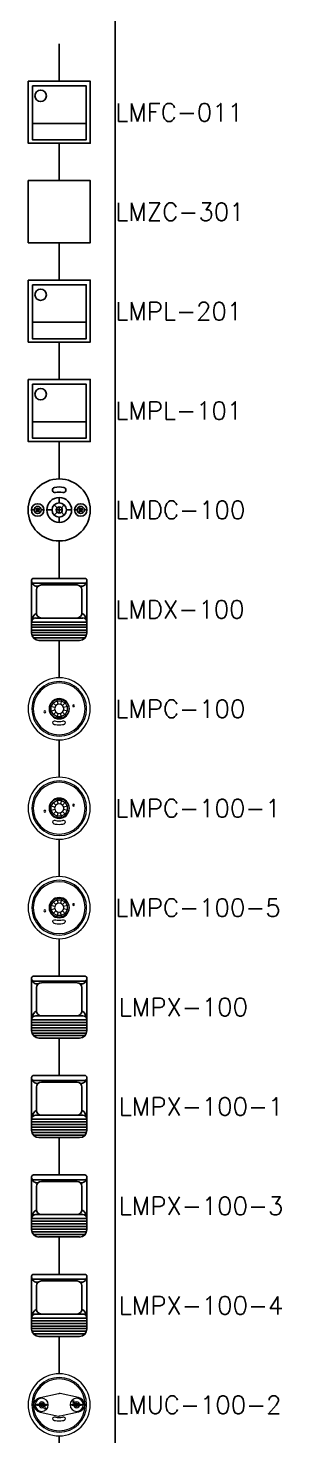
# Model space of a CAD drawing. Header units: inches. Extents: x -233 to 23, y -182 to 484.
# Drawn here: x -121.29 to -117.9, y -95.01 to -76.18 of the extents above; entities that cross this region are included whole.
import ezdxf

# ---------------------------------------------------------------- set-up
doc = ezdxf.new("R2010")
doc.units = ezdxf.units.IN
doc.header["$MEASUREMENT"] = 0
doc.styles.add('ROMANS', font='ROMANS.shx')

# ---------------------------------------------------------------- blocks, each defined once
blk = doc.blocks.new('LMFC-011')
for p, q in [((0, 0.415), (0, 0.915)), ((0.362, -0.15), (-0.359, -0.15))]:
    blk.add_line(p, q)
for points in [[(-0.415, 0.415), (0.415, 0.415), (0.415, -0.415), (-0.415, -0.415)], [(-0.359, 0.352), (0.362, 0.352), (0.362, -0.369), (-0.359, -0.369)]]:
    blk.add_lwpolyline(points, close=True)
blk.add_circle((-0.248, 0.219), 0.0765)
at = {"insert": (0.75, -0.002), "char_height": 0.24, "width": 5.724, "attachment_point": 4, "style": 'ROMANS'}
blk.add_mtext('LMFC-011', dxfattribs=at)
blk = doc.blocks.new('LMPL-201')
for p, q in [((0, 0.415), (0, 0.915)), ((0.362, -0.15), (-0.359, -0.15))]:
    blk.add_line(p, q)
for points in [[(-0.415, 0.415), (0.415, 0.415), (0.415, -0.415), (-0.415, -0.415)], [(-0.359, 0.352), (0.362, 0.352), (0.362, -0.369), (-0.359, -0.369)]]:
    blk.add_lwpolyline(points, close=True)
blk.add_circle((-0.248, 0.219), 0.0765)
at = {"insert": (0.75, -0.002), "char_height": 0.24, "width": 5.724, "attachment_point": 4, "style": 'ROMANS'}
blk.add_mtext('LMPL-201', dxfattribs=at)
blk = doc.blocks.new('LMPL-101')
for p, q in [((0, 0.415), (0, 0.915)), ((0.362, -0.15), (-0.359, -0.15))]:
    blk.add_line(p, q)
for points in [[(-0.415, 0.415), (0.415, 0.415), (0.415, -0.415), (-0.415, -0.415)], [(-0.359, 0.352), (0.362, 0.352), (0.362, -0.369), (-0.359, -0.369)]]:
    blk.add_lwpolyline(points, close=True)
blk.add_circle((-0.248, 0.219), 0.0765)
at = {"insert": (0.75, -0.002), "char_height": 0.24, "width": 5.724, "attachment_point": 4, "style": 'ROMANS'}
blk.add_mtext('LMPL-101', dxfattribs=at)
blk = doc.blocks.new('LMZC-301')
blk.add_line((0, 0.415), (0, 0.915))
blk.add_lwpolyline([(-0.415, 0.415), (0.415, 0.415), (0.415, -0.415), (-0.415, -0.415)], close=True)
at = {"insert": (0.75, -0.002), "char_height": 0.24, "width": 5.724, "attachment_point": 4, "style": 'ROMANS'}
blk.add_mtext('LMZC-301', dxfattribs=at)
blk = doc.blocks.new('LMDC-100')
for p, q in [((0, 0.415), (0, 0.915)), ((-0.372, 0), (-0.336, 0)), ((-0.303, 0.015), (-0.322, 0.034)), ((-0.309, 0), (-0.268, 0)), ((-0.274, 0.015), (-0.255, 0.034)), ((-0.241, 0), (-0.205, 0)), ((-0.166, 0), (-0.096, 0)), ((-0.029, 0.029), (-0.068, 0.068)), ((-0.041, 0), (0.041, 0)), ((0, 0.166), (0, 0.096)), ((0, 0.041), (0, -0.041)), ((0.029, 0.029), (0.068, 0.068)), ((0.096, 0), (0.166, 0)), ((0.241, 0), (0.205, 0)), ((0.274, 0.015), (0.255, 0.034)), ((0.309, 0), (0.268, 0)), ((0.303, 0.015), (0.322, 0.034)), ((0.372, 0), (0.336, 0)), ((-0.322, -0.034), (-0.303, -0.015)), ((-0.255, -0.034), (-0.274, -0.015)), ((-0.068, -0.068), (-0.029, -0.029)), ((0, -0.096), (0, -0.166)), ((0.068, -0.068), (0.029, -0.029)), ((0.255, -0.034), (0.274, -0.015)), ((0.322, -0.034), (0.303, -0.015))]:
    blk.add_line(p, q)
for centre, radius in [((0, 0), 0.415), ((-0.288, 0), 0.0831), ((-0.288, 0), 0.0479), ((-0.288, 0), 0.0206), ((0, 0), 0.166), ((0, 0), 0.0957), ((0, 0), 0.0411), ((0.288, 0), 0.0831), ((0.288, 0), 0.0479), ((0.288, 0), 0.0206)]:
    blk.add_circle(centre, radius)
for centre, radius, start, end in [((-0.057, 0.268), 0.034, 102.0348, 282.0348), ((0, 0), 0.308, 78.4169, 102.0348), ((0, 0), 0.24, 78.4169, 102.0348), ((0.055, 0.268), 0.034, 258.4169, 78.4169)]:
    blk.add_arc(centre, radius, start, end)
at = {"insert": (0.75, 0), "char_height": 0.24, "width": 5.724, "attachment_point": 4, "style": 'ROMANS'}
blk.add_mtext('LMDC-100', dxfattribs=at)
blk = doc.blocks.new('LMDX-100')
for p, q in [((0, 0.415), (0, 0.915)), ((-0.37, 0.388), (-0.37, 0.376)), ((-0.343, 0.415), (0.343, 0.415)), ((0.37, 0.388), (0.37, 0.376)), ((-0.369, 0.373), (-0.369, -0.317)), ((0.343, 0.349), (-0.343, 0.349)), ((-0.303, 0.261), (-0.303, -0.05)), ((0.238, 0.327), (-0.238, 0.327)), ((0.303, 0.261), (0.303, -0.05)), ((0.369, 0.373), (0.369, -0.317)), ((0.369, -0.169), (-0.369, -0.169)), ((0.315, -0.116), (-0.315, -0.116)), ((0.369, -0.205), (-0.369, -0.205)), ((0.369, -0.24), (-0.369, -0.24)), ((0.369, -0.276), (-0.369, -0.276)), ((0.369, -0.311), (-0.369, -0.311)), ((0.365, -0.347), (-0.365, -0.347)), ((0.345, -0.382), (-0.345, -0.382)), ((0.271, -0.415), (-0.271, -0.415))]:
    blk.add_line(p, q)
for centre, radius, start, end in [((-0.343, 0.388), 0.027, 90, 180), ((0.343, 0.388), 0.027, 0, 90), ((-0.343, 0.376), 0.027, 180, 270), ((-0.294, 0.386), 0.0762, 189.3383, 280.3118), ((-0.238, 0.261), 0.0657, 90, 180), ((0.238, 0.261), 0.0657, 0, 90), ((0.294, 0.386), 0.0762, 259.6882, 350.6617), ((0.343, 0.376), 0.027, 270, 0), ((-0.228, -0.17), 0.142, 122.1791, 180.2423), ((-0.315, -0.17), 0.0548, 90, 180), ((-0.238, -0.05), 0.0657, 180, 270), ((0.238, -0.05), 0.0657, 270, 0), ((0.228, -0.17), 0.142, 359.7577, 57.8209), ((0.315, -0.17), 0.0548, 0, 90), ((-0.271, -0.317), 0.0983, 180, 270), ((0.271, -0.317), 0.0983, 270, 0)]:
    blk.add_arc(centre, radius, start, end)
at = {"insert": (0.75, 0), "char_height": 0.24, "width": 5.724, "attachment_point": 4, "style": 'ROMANS'}
blk.add_mtext('LMDX-100', dxfattribs=at)
blk = doc.blocks.new('LMPC-100')
blk.add_line((0, 0.415), (0, 0.915))
at = {"lineweight": 18}
for points in [[(-0.034, -0.127), (-0.093, -0.093), (-0.127, -0.034), (-0.127, 0.034), (-0.093, 0.093), (-0.034, 0.127), (0.034, 0.127), (0.093, 0.093), (0.127, 0.034), (0.127, -0.034), (0.093, -0.093), (0.034, -0.127), (-0.034, -0.127)], [(-0.059, 0.016), (-0.127, 0.034)], [(-0.028, -0.106), (-0.078, -0.078), (-0.106, -0.028), (-0.106, 0.028), (-0.078, 0.078), (-0.028, 0.106), (0.028, 0.106), (0.078, 0.078), (0.106, 0.028), (0.106, -0.028), (0.078, -0.078), (0.028, -0.106), (-0.028, -0.106)], [(-0.094, 0.091), (-0.043, 0.043)], [(-0.034, 0.127), (-0.016, 0.059)], [(0.034, 0.127), (0.016, 0.059)], [(0.093, 0.093), (0.043, 0.043)], [(0.127, 0.034), (0.059, 0.016)], [(-0.059, -0.016), (-0.127, -0.034)], [(-0.043, -0.043), (-0.093, -0.093)], [(-0.016, -0.059), (-0.034, -0.127)], [(0.092, -0.094), (0.043, -0.044)], [(0.127, -0.034), (0.059, -0.016)]]:
    blk.add_lwpolyline(points, dxfattribs=at)
for points, knots in [([(0.415, 0), (0.415, -0.229), (0.229, -0.415), (0, -0.415), (-0.229, -0.415), (-0.415, -0.229), (-0.415, 0), (-0.415, 0.229), (-0.229, 0.415), (0, 0.415), (0.229, 0.415), (0.415, 0.229), (0.415, 0)], [0, 0, 0, 0, 1, 1, 1, 2, 2, 2, 3, 3, 3, 4, 4, 4, 4]), ([(0.366, 0), (0.366, -0.202), (0.202, -0.366), (0, -0.366), (-0.202, -0.366), (-0.366, -0.202), (-0.366, 0), (-0.366, 0.202), (-0.202, 0.366), (0, 0.366), (0.202, 0.366), (0.366, 0.202), (0.366, 0)], [0, 0, 0, 0, 1, 1, 1, 2, 2, 2, 3, 3, 3, 4, 4, 4, 4]), ([(0.347, 0), (0.347, -0.192), (0.192, -0.347), (0, -0.347), (-0.192, -0.347), (-0.347, -0.192), (-0.347, 0), (-0.347, 0.192), (-0.192, 0.347), (0, 0.347), (0.192, 0.347), (0.347, 0.192), (0.347, 0)], [0, 0, 0, 0, 1, 1, 1, 2, 2, 2, 3, 3, 3, 4, 4, 4, 4]), ([(0.136, 0), (0.136, -0.075), (0.075, -0.136), (0, -0.136), (-0.075, -0.136), (-0.136, -0.075), (-0.136, 0), (-0.136, 0.075), (-0.075, 0.136), (0, 0.136), (0.075, 0.136), (0.136, 0.075), (0.136, 0)], [0, 0, 0, 0, 1, 1, 1, 2, 2, 2, 3, 3, 3, 4, 4, 4, 4]), ([(0.061, 0), (0.061, -0.034), (0.034, -0.061), (0, -0.061), (-0.034, -0.061), (-0.061, -0.034), (-0.061, 0), (-0.061, 0.034), (-0.034, 0.061), (0, 0.061), (0.034, 0.061), (0.061, 0.034), (0.061, 0)], [0, 0, 0, 0, 1, 1, 1, 2, 2, 2, 3, 3, 3, 4, 4, 4, 4]), ([(0.18, 0.041), (0.18, 0.048), (0.185, 0.053), (0.192, 0.053), (0.199, 0.053), (0.205, 0.048), (0.205, 0.041), (0.205, 0.034), (0.199, 0.029), (0.192, 0.029), (0.185, 0.029), (0.18, 0.034), (0.18, 0.041)], [0, 0, 0, 0, 1, 1, 1, 2, 2, 2, 3, 3, 3, 4, 4, 4, 4]), ([(-0.18, -0.041), (-0.18, -0.048), (-0.185, -0.054), (-0.192, -0.054), (-0.199, -0.054), (-0.205, -0.048), (-0.205, -0.041), (-0.205, -0.034), (-0.199, -0.029), (-0.192, -0.029), (-0.185, -0.029), (-0.18, -0.034), (-0.18, -0.041)], [0, 0, 0, 0, 1, 1, 1, 2, 2, 2, 3, 3, 3, 4, 4, 4, 4]), ([(-0.18, -0.041), (-0.18, -0.048), (-0.185, -0.054), (-0.192, -0.054), (-0.199, -0.054), (-0.205, -0.048), (-0.205, -0.041), (-0.205, -0.034), (-0.199, -0.029), (-0.192, -0.029), (-0.185, -0.029), (-0.18, -0.034), (-0.18, -0.041)], [0, 0, 0, 0, 1, 1, 1, 2, 2, 2, 3, 3, 3, 4, 4, 4, 4]), ([(-0.002, -0.22), (0.03, -0.22), (0.063, -0.211), (0.063, -0.211), (0.063, -0.211), (0.065, -0.209), (0.065, -0.209), (0.074, -0.206), (0.081, -0.197), (0.081, -0.186), (0.081, -0.172), (0.071, -0.161), (0.058, -0.161), (0.058, -0.161), (0.051, -0.161), (0.042, -0.164), (0.033, -0.167), (0.015, -0.169), (0, -0.169), (0, -0.169), (-0.005, -0.169), (-0.005, -0.169), (-0.02, -0.169), (-0.038, -0.167), (-0.047, -0.164), (-0.056, -0.161), (-0.063, -0.161), (-0.063, -0.161), (-0.075, -0.161), (-0.086, -0.172), (-0.086, -0.186), (-0.086, -0.197), (-0.079, -0.206), (-0.07, -0.209), (-0.07, -0.209), (-0.068, -0.211), (-0.068, -0.211), (-0.068, -0.211), (-0.035, -0.22), (-0.002, -0.22)], [0, 0, 0, 0, 1, 1, 1, 2, 2, 2, 3, 3, 3, 4, 4, 4, 5, 5, 5, 6, 6, 6, 7, 7, 7, 8, 8, 8, 9, 9, 9, 10, 10, 10, 11, 11, 11, 12, 12, 12, 13, 13, 13, 13])]:
    blk.add_open_spline(points, degree=3, knots=knots, dxfattribs=at)
blk.add_open_spline([(0.034, -0.127), (0.034, -0.125), (0.016, -0.059), (0.016, -0.059)], degree=3, dxfattribs=at)
at = {"insert": (0.75, 0), "char_height": 0.24, "width": 5.724, "attachment_point": 4, "style": 'ROMANS'}
blk.add_mtext('LMPC-100', dxfattribs=at)
blk = doc.blocks.new('LMPC-100-1')
blk.add_line((0, 0.415), (0, 0.915))
at = {"lineweight": 18}
for points in [[(-0.034, -0.127), (-0.093, -0.093), (-0.127, -0.034), (-0.127, 0.034), (-0.093, 0.093), (-0.034, 0.127), (0.034, 0.127), (0.093, 0.093), (0.127, 0.034), (0.127, -0.034), (0.093, -0.093), (0.034, -0.127), (-0.034, -0.127)], [(-0.059, 0.016), (-0.127, 0.034)], [(-0.028, -0.106), (-0.078, -0.078), (-0.106, -0.028), (-0.106, 0.028), (-0.078, 0.078), (-0.028, 0.106), (0.028, 0.106), (0.078, 0.078), (0.106, 0.028), (0.106, -0.028), (0.078, -0.078), (0.028, -0.106), (-0.028, -0.106)], [(-0.094, 0.091), (-0.043, 0.043)], [(-0.034, 0.127), (-0.016, 0.059)], [(0.034, 0.127), (0.016, 0.059)], [(0.093, 0.093), (0.043, 0.043)], [(0.127, 0.034), (0.059, 0.016)], [(-0.059, -0.016), (-0.127, -0.034)], [(-0.043, -0.043), (-0.093, -0.093)], [(-0.016, -0.059), (-0.034, -0.127)], [(0.092, -0.094), (0.043, -0.044)], [(0.127, -0.034), (0.059, -0.016)]]:
    blk.add_lwpolyline(points, dxfattribs=at)
for points, knots in [([(0.415, 0), (0.415, -0.229), (0.229, -0.415), (0, -0.415), (-0.229, -0.415), (-0.415, -0.229), (-0.415, 0), (-0.415, 0.229), (-0.229, 0.415), (0, 0.415), (0.229, 0.415), (0.415, 0.229), (0.415, 0)], [0, 0, 0, 0, 1, 1, 1, 2, 2, 2, 3, 3, 3, 4, 4, 4, 4]), ([(0.366, 0), (0.366, -0.202), (0.202, -0.366), (0, -0.366), (-0.202, -0.366), (-0.366, -0.202), (-0.366, 0), (-0.366, 0.202), (-0.202, 0.366), (0, 0.366), (0.202, 0.366), (0.366, 0.202), (0.366, 0)], [0, 0, 0, 0, 1, 1, 1, 2, 2, 2, 3, 3, 3, 4, 4, 4, 4]), ([(0.347, 0), (0.347, -0.192), (0.192, -0.347), (0, -0.347), (-0.192, -0.347), (-0.347, -0.192), (-0.347, 0), (-0.347, 0.192), (-0.192, 0.347), (0, 0.347), (0.192, 0.347), (0.347, 0.192), (0.347, 0)], [0, 0, 0, 0, 1, 1, 1, 2, 2, 2, 3, 3, 3, 4, 4, 4, 4]), ([(0.136, 0), (0.136, -0.075), (0.075, -0.136), (0, -0.136), (-0.075, -0.136), (-0.136, -0.075), (-0.136, 0), (-0.136, 0.075), (-0.075, 0.136), (0, 0.136), (0.075, 0.136), (0.136, 0.075), (0.136, 0)], [0, 0, 0, 0, 1, 1, 1, 2, 2, 2, 3, 3, 3, 4, 4, 4, 4]), ([(0.061, 0), (0.061, -0.034), (0.034, -0.061), (0, -0.061), (-0.034, -0.061), (-0.061, -0.034), (-0.061, 0), (-0.061, 0.034), (-0.034, 0.061), (0, 0.061), (0.034, 0.061), (0.061, 0.034), (0.061, 0)], [0, 0, 0, 0, 1, 1, 1, 2, 2, 2, 3, 3, 3, 4, 4, 4, 4]), ([(0.18, 0.041), (0.18, 0.048), (0.185, 0.053), (0.192, 0.053), (0.199, 0.053), (0.205, 0.048), (0.205, 0.041), (0.205, 0.034), (0.199, 0.029), (0.192, 0.029), (0.185, 0.029), (0.18, 0.034), (0.18, 0.041)], [0, 0, 0, 0, 1, 1, 1, 2, 2, 2, 3, 3, 3, 4, 4, 4, 4]), ([(-0.18, -0.041), (-0.18, -0.048), (-0.185, -0.054), (-0.192, -0.054), (-0.199, -0.054), (-0.205, -0.048), (-0.205, -0.041), (-0.205, -0.034), (-0.199, -0.029), (-0.192, -0.029), (-0.185, -0.029), (-0.18, -0.034), (-0.18, -0.041)], [0, 0, 0, 0, 1, 1, 1, 2, 2, 2, 3, 3, 3, 4, 4, 4, 4]), ([(-0.18, -0.041), (-0.18, -0.048), (-0.185, -0.054), (-0.192, -0.054), (-0.199, -0.054), (-0.205, -0.048), (-0.205, -0.041), (-0.205, -0.034), (-0.199, -0.029), (-0.192, -0.029), (-0.185, -0.029), (-0.18, -0.034), (-0.18, -0.041)], [0, 0, 0, 0, 1, 1, 1, 2, 2, 2, 3, 3, 3, 4, 4, 4, 4]), ([(-0.002, -0.22), (0.03, -0.22), (0.063, -0.211), (0.063, -0.211), (0.063, -0.211), (0.065, -0.209), (0.065, -0.209), (0.074, -0.206), (0.081, -0.197), (0.081, -0.186), (0.081, -0.172), (0.071, -0.161), (0.058, -0.161), (0.058, -0.161), (0.051, -0.161), (0.042, -0.164), (0.033, -0.167), (0.015, -0.169), (0, -0.169), (0, -0.169), (-0.005, -0.169), (-0.005, -0.169), (-0.02, -0.169), (-0.038, -0.167), (-0.047, -0.164), (-0.056, -0.161), (-0.063, -0.161), (-0.063, -0.161), (-0.075, -0.161), (-0.086, -0.172), (-0.086, -0.186), (-0.086, -0.197), (-0.079, -0.206), (-0.07, -0.209), (-0.07, -0.209), (-0.068, -0.211), (-0.068, -0.211), (-0.068, -0.211), (-0.035, -0.22), (-0.002, -0.22)], [0, 0, 0, 0, 1, 1, 1, 2, 2, 2, 3, 3, 3, 4, 4, 4, 5, 5, 5, 6, 6, 6, 7, 7, 7, 8, 8, 8, 9, 9, 9, 10, 10, 10, 11, 11, 11, 12, 12, 12, 13, 13, 13, 13])]:
    blk.add_open_spline(points, degree=3, knots=knots, dxfattribs=at)
blk.add_open_spline([(0.034, -0.127), (0.034, -0.125), (0.016, -0.059), (0.016, -0.059)], degree=3, dxfattribs=at)
at = {"insert": (0.75, 0), "char_height": 0.24, "width": 5.724, "attachment_point": 4, "style": 'ROMANS'}
blk.add_mtext('LMPC-100-1', dxfattribs=at)
blk = doc.blocks.new('LMPC-100-5')
blk.add_line((0, 0.415), (0, 0.915))
at = {"lineweight": 18}
for points in [[(-0.034, -0.127), (-0.093, -0.093), (-0.127, -0.034), (-0.127, 0.034), (-0.093, 0.093), (-0.034, 0.127), (0.034, 0.127), (0.093, 0.093), (0.127, 0.034), (0.127, -0.034), (0.093, -0.093), (0.034, -0.127), (-0.034, -0.127)], [(-0.059, 0.016), (-0.127, 0.034)], [(-0.028, -0.106), (-0.078, -0.078), (-0.106, -0.028), (-0.106, 0.028), (-0.078, 0.078), (-0.028, 0.106), (0.028, 0.106), (0.078, 0.078), (0.106, 0.028), (0.106, -0.028), (0.078, -0.078), (0.028, -0.106), (-0.028, -0.106)], [(-0.094, 0.091), (-0.043, 0.043)], [(-0.034, 0.127), (-0.016, 0.059)], [(0.034, 0.127), (0.016, 0.059)], [(0.093, 0.093), (0.043, 0.043)], [(0.127, 0.034), (0.059, 0.016)], [(-0.059, -0.016), (-0.127, -0.034)], [(-0.043, -0.043), (-0.093, -0.093)], [(-0.016, -0.059), (-0.034, -0.127)], [(0.092, -0.094), (0.043, -0.044)], [(0.127, -0.034), (0.059, -0.016)]]:
    blk.add_lwpolyline(points, dxfattribs=at)
for points, knots in [([(0.415, 0), (0.415, -0.229), (0.229, -0.415), (0, -0.415), (-0.229, -0.415), (-0.415, -0.229), (-0.415, 0), (-0.415, 0.229), (-0.229, 0.415), (0, 0.415), (0.229, 0.415), (0.415, 0.229), (0.415, 0)], [0, 0, 0, 0, 1, 1, 1, 2, 2, 2, 3, 3, 3, 4, 4, 4, 4]), ([(0.366, 0), (0.366, -0.202), (0.202, -0.366), (0, -0.366), (-0.202, -0.366), (-0.366, -0.202), (-0.366, 0), (-0.366, 0.202), (-0.202, 0.366), (0, 0.366), (0.202, 0.366), (0.366, 0.202), (0.366, 0)], [0, 0, 0, 0, 1, 1, 1, 2, 2, 2, 3, 3, 3, 4, 4, 4, 4]), ([(0.347, 0), (0.347, -0.192), (0.192, -0.347), (0, -0.347), (-0.192, -0.347), (-0.347, -0.192), (-0.347, 0), (-0.347, 0.192), (-0.192, 0.347), (0, 0.347), (0.192, 0.347), (0.347, 0.192), (0.347, 0)], [0, 0, 0, 0, 1, 1, 1, 2, 2, 2, 3, 3, 3, 4, 4, 4, 4]), ([(0.136, 0), (0.136, -0.075), (0.075, -0.136), (0, -0.136), (-0.075, -0.136), (-0.136, -0.075), (-0.136, 0), (-0.136, 0.075), (-0.075, 0.136), (0, 0.136), (0.075, 0.136), (0.136, 0.075), (0.136, 0)], [0, 0, 0, 0, 1, 1, 1, 2, 2, 2, 3, 3, 3, 4, 4, 4, 4]), ([(0.061, 0), (0.061, -0.034), (0.034, -0.061), (0, -0.061), (-0.034, -0.061), (-0.061, -0.034), (-0.061, 0), (-0.061, 0.034), (-0.034, 0.061), (0, 0.061), (0.034, 0.061), (0.061, 0.034), (0.061, 0)], [0, 0, 0, 0, 1, 1, 1, 2, 2, 2, 3, 3, 3, 4, 4, 4, 4]), ([(0.18, 0.041), (0.18, 0.048), (0.185, 0.053), (0.192, 0.053), (0.199, 0.053), (0.205, 0.048), (0.205, 0.041), (0.205, 0.034), (0.199, 0.029), (0.192, 0.029), (0.185, 0.029), (0.18, 0.034), (0.18, 0.041)], [0, 0, 0, 0, 1, 1, 1, 2, 2, 2, 3, 3, 3, 4, 4, 4, 4]), ([(-0.18, -0.041), (-0.18, -0.048), (-0.185, -0.054), (-0.192, -0.054), (-0.199, -0.054), (-0.205, -0.048), (-0.205, -0.041), (-0.205, -0.034), (-0.199, -0.029), (-0.192, -0.029), (-0.185, -0.029), (-0.18, -0.034), (-0.18, -0.041)], [0, 0, 0, 0, 1, 1, 1, 2, 2, 2, 3, 3, 3, 4, 4, 4, 4]), ([(-0.18, -0.041), (-0.18, -0.048), (-0.185, -0.054), (-0.192, -0.054), (-0.199, -0.054), (-0.205, -0.048), (-0.205, -0.041), (-0.205, -0.034), (-0.199, -0.029), (-0.192, -0.029), (-0.185, -0.029), (-0.18, -0.034), (-0.18, -0.041)], [0, 0, 0, 0, 1, 1, 1, 2, 2, 2, 3, 3, 3, 4, 4, 4, 4]), ([(-0.002, -0.22), (0.03, -0.22), (0.063, -0.211), (0.063, -0.211), (0.063, -0.211), (0.065, -0.209), (0.065, -0.209), (0.074, -0.206), (0.081, -0.197), (0.081, -0.186), (0.081, -0.172), (0.071, -0.161), (0.058, -0.161), (0.058, -0.161), (0.051, -0.161), (0.042, -0.164), (0.033, -0.167), (0.015, -0.169), (0, -0.169), (0, -0.169), (-0.005, -0.169), (-0.005, -0.169), (-0.02, -0.169), (-0.038, -0.167), (-0.047, -0.164), (-0.056, -0.161), (-0.063, -0.161), (-0.063, -0.161), (-0.075, -0.161), (-0.086, -0.172), (-0.086, -0.186), (-0.086, -0.197), (-0.079, -0.206), (-0.07, -0.209), (-0.07, -0.209), (-0.068, -0.211), (-0.068, -0.211), (-0.068, -0.211), (-0.035, -0.22), (-0.002, -0.22)], [0, 0, 0, 0, 1, 1, 1, 2, 2, 2, 3, 3, 3, 4, 4, 4, 5, 5, 5, 6, 6, 6, 7, 7, 7, 8, 8, 8, 9, 9, 9, 10, 10, 10, 11, 11, 11, 12, 12, 12, 13, 13, 13, 13])]:
    blk.add_open_spline(points, degree=3, knots=knots, dxfattribs=at)
blk.add_open_spline([(0.034, -0.127), (0.034, -0.125), (0.016, -0.059), (0.016, -0.059)], degree=3, dxfattribs=at)
at = {"insert": (0.75, 0), "char_height": 0.24, "width": 5.724, "attachment_point": 4, "style": 'ROMANS'}
blk.add_mtext('LMPC-100-5', dxfattribs=at)
blk = doc.blocks.new('LMPX-100')
for p, q in [((0, 0.415), (0, 0.915)), ((-0.37, 0.388), (-0.37, 0.376)), ((-0.343, 0.415), (0.343, 0.415)), ((0.37, 0.388), (0.37, 0.376)), ((-0.369, 0.373), (-0.369, -0.317)), ((0.343, 0.349), (-0.343, 0.349)), ((-0.303, 0.261), (-0.303, -0.05)), ((0.238, 0.327), (-0.238, 0.327)), ((0.303, 0.261), (0.303, -0.05)), ((0.369, 0.373), (0.369, -0.317)), ((0.369, -0.169), (-0.369, -0.169)), ((0.315, -0.116), (-0.315, -0.116)), ((0.369, -0.205), (-0.369, -0.205)), ((0.369, -0.24), (-0.369, -0.24)), ((0.369, -0.276), (-0.369, -0.276)), ((0.369, -0.311), (-0.369, -0.311)), ((0.365, -0.347), (-0.365, -0.347)), ((0.345, -0.382), (-0.345, -0.382)), ((0.271, -0.415), (-0.271, -0.415))]:
    blk.add_line(p, q)
for centre, radius, start, end in [((-0.343, 0.388), 0.027, 90, 180), ((0.343, 0.388), 0.027, 0, 90), ((-0.343, 0.376), 0.027, 180, 270), ((-0.294, 0.386), 0.0762, 189.3383, 280.3118), ((-0.238, 0.261), 0.0657, 90, 180), ((0.238, 0.261), 0.0657, 0, 90), ((0.294, 0.386), 0.0762, 259.6882, 350.6617), ((0.343, 0.376), 0.027, 270, 0), ((-0.228, -0.17), 0.142, 122.1791, 180.2423), ((-0.315, -0.17), 0.0548, 90, 180), ((-0.238, -0.05), 0.0657, 180, 270), ((0.238, -0.05), 0.0657, 270, 0), ((0.228, -0.17), 0.142, 359.7577, 57.8209), ((0.315, -0.17), 0.0548, 0, 90), ((-0.271, -0.317), 0.0983, 180, 270), ((0.271, -0.317), 0.0983, 270, 0)]:
    blk.add_arc(centre, radius, start, end)
at = {"insert": (0.796, 0), "char_height": 0.24, "width": 5.724, "attachment_point": 4, "style": 'ROMANS'}
blk.add_mtext('LMPX-100', dxfattribs=at)
blk = doc.blocks.new('LMPX-100-1')
for p, q in [((0, 0.415), (0, 0.915)), ((-0.37, 0.388), (-0.37, 0.376)), ((-0.343, 0.415), (0.343, 0.415)), ((0.37, 0.388), (0.37, 0.376)), ((-0.369, 0.373), (-0.369, -0.317)), ((0.343, 0.349), (-0.343, 0.349)), ((-0.303, 0.261), (-0.303, -0.05)), ((0.238, 0.327), (-0.238, 0.327)), ((0.303, 0.261), (0.303, -0.05)), ((0.369, 0.373), (0.369, -0.317)), ((0.369, -0.169), (-0.369, -0.169)), ((0.315, -0.116), (-0.315, -0.116)), ((0.369, -0.205), (-0.369, -0.205)), ((0.369, -0.24), (-0.369, -0.24)), ((0.369, -0.276), (-0.369, -0.276)), ((0.369, -0.311), (-0.369, -0.311)), ((0.365, -0.347), (-0.365, -0.347)), ((0.345, -0.382), (-0.345, -0.382)), ((0.271, -0.415), (-0.271, -0.415))]:
    blk.add_line(p, q)
for centre, radius, start, end in [((-0.343, 0.388), 0.027, 90, 180), ((0.343, 0.388), 0.027, 0, 90), ((-0.343, 0.376), 0.027, 180, 270), ((-0.294, 0.386), 0.0762, 189.3383, 280.3118), ((-0.238, 0.261), 0.0657, 90, 180), ((0.238, 0.261), 0.0657, 0, 90), ((0.294, 0.386), 0.0762, 259.6882, 350.6617), ((0.343, 0.376), 0.027, 270, 0), ((-0.228, -0.17), 0.142, 122.1791, 180.2423), ((-0.315, -0.17), 0.0548, 90, 180), ((-0.238, -0.05), 0.0657, 180, 270), ((0.238, -0.05), 0.0657, 270, 0), ((0.228, -0.17), 0.142, 359.7577, 57.8209), ((0.315, -0.17), 0.0548, 0, 90), ((-0.271, -0.317), 0.0983, 180, 270), ((0.271, -0.317), 0.0983, 270, 0)]:
    blk.add_arc(centre, radius, start, end)
at = {"insert": (0.796, 0), "char_height": 0.24, "width": 5.724, "attachment_point": 4, "style": 'ROMANS'}
blk.add_mtext('LMPX-100-1', dxfattribs=at)
blk = doc.blocks.new('LMPX-100-3')
for p, q in [((0, 0.415), (0, 0.915)), ((-0.37, 0.388), (-0.37, 0.376)), ((-0.343, 0.415), (0.343, 0.415)), ((0.37, 0.388), (0.37, 0.376)), ((-0.369, 0.373), (-0.369, -0.317)), ((0.343, 0.349), (-0.343, 0.349)), ((-0.303, 0.261), (-0.303, -0.05)), ((0.238, 0.327), (-0.238, 0.327)), ((0.303, 0.261), (0.303, -0.05)), ((0.369, 0.373), (0.369, -0.317)), ((0.369, -0.169), (-0.369, -0.169)), ((0.315, -0.116), (-0.315, -0.116)), ((0.369, -0.205), (-0.369, -0.205)), ((0.369, -0.24), (-0.369, -0.24)), ((0.369, -0.276), (-0.369, -0.276)), ((0.369, -0.311), (-0.369, -0.311)), ((0.365, -0.347), (-0.365, -0.347)), ((0.345, -0.382), (-0.345, -0.382)), ((0.271, -0.415), (-0.271, -0.415))]:
    blk.add_line(p, q)
for centre, radius, start, end in [((-0.343, 0.388), 0.027, 90, 180), ((0.343, 0.388), 0.027, 0, 90), ((-0.343, 0.376), 0.027, 180, 270), ((-0.294, 0.386), 0.0762, 189.3383, 280.3118), ((-0.238, 0.261), 0.0657, 90, 180), ((0.238, 0.261), 0.0657, 0, 90), ((0.294, 0.386), 0.0762, 259.6882, 350.6617), ((0.343, 0.376), 0.027, 270, 0), ((-0.228, -0.17), 0.142, 122.1791, 180.2423), ((-0.315, -0.17), 0.0548, 90, 180), ((-0.238, -0.05), 0.0657, 180, 270), ((0.238, -0.05), 0.0657, 270, 0), ((0.228, -0.17), 0.142, 359.7577, 57.8209), ((0.315, -0.17), 0.0548, 0, 90), ((-0.271, -0.317), 0.0983, 180, 270), ((0.271, -0.317), 0.0983, 270, 0)]:
    blk.add_arc(centre, radius, start, end)
at = {"insert": (0.796, 0), "char_height": 0.24, "width": 5.724, "attachment_point": 4, "style": 'ROMANS'}
blk.add_mtext('LMPX-100-3', dxfattribs=at)
blk = doc.blocks.new('LMPX-100-4')
for p, q in [((0, 0.415), (0, 0.915)), ((-0.37, 0.388), (-0.37, 0.376)), ((-0.343, 0.415), (0.343, 0.415)), ((0.37, 0.388), (0.37, 0.376)), ((-0.369, 0.373), (-0.369, -0.317)), ((0.343, 0.349), (-0.343, 0.349)), ((-0.303, 0.261), (-0.303, -0.05)), ((0.238, 0.327), (-0.238, 0.327)), ((0.303, 0.261), (0.303, -0.05)), ((0.369, 0.373), (0.369, -0.317)), ((0.369, -0.169), (-0.369, -0.169)), ((0.315, -0.116), (-0.315, -0.116)), ((0.369, -0.205), (-0.369, -0.205)), ((0.369, -0.24), (-0.369, -0.24)), ((0.369, -0.276), (-0.369, -0.276)), ((0.369, -0.311), (-0.369, -0.311)), ((0.365, -0.347), (-0.365, -0.347)), ((0.345, -0.382), (-0.345, -0.382)), ((0.271, -0.415), (-0.271, -0.415))]:
    blk.add_line(p, q)
for centre, radius, start, end in [((-0.343, 0.388), 0.027, 90, 180), ((0.343, 0.388), 0.027, 0, 90), ((-0.343, 0.376), 0.027, 180, 270), ((-0.294, 0.386), 0.0762, 189.3383, 280.3118), ((-0.238, 0.261), 0.0657, 90, 180), ((0.238, 0.261), 0.0657, 0, 90), ((0.294, 0.386), 0.0762, 259.6882, 350.6617), ((0.343, 0.376), 0.027, 270, 0), ((-0.228, -0.17), 0.142, 122.1791, 180.2423), ((-0.315, -0.17), 0.0548, 90, 180), ((-0.238, -0.05), 0.0657, 180, 270), ((0.238, -0.05), 0.0657, 270, 0), ((0.228, -0.17), 0.142, 359.7577, 57.8209), ((0.315, -0.17), 0.0548, 0, 90), ((-0.271, -0.317), 0.0983, 180, 270), ((0.271, -0.317), 0.0983, 270, 0)]:
    blk.add_arc(centre, radius, start, end)
at = {"insert": (0.796, 0), "char_height": 0.24, "width": 5.724, "attachment_point": 4, "style": 'ROMANS'}
blk.add_mtext('LMPX-100-4', dxfattribs=at)
blk = doc.blocks.new('LMUC-100-2')
blk.add_line((0, 0.415), (0, 0.915))
at = {"lineweight": 18}
for points, knots in [([(0.415, 0), (0.415, -0.229), (0.229, -0.415), (0, -0.415), (-0.229, -0.415), (-0.415, -0.229), (-0.415, 0), (-0.415, 0.229), (-0.229, 0.415), (0, 0.415), (0.229, 0.415), (0.415, 0.229), (0.415, 0)], [0, 0, 0, 0, 1, 1, 1, 2, 2, 2, 3, 3, 3, 4, 4, 4, 4]), ([(0.366, 0), (0.366, -0.202), (0.202, -0.366), (0, -0.366), (-0.202, -0.366), (-0.366, -0.202), (-0.366, 0), (-0.366, 0.202), (-0.202, 0.366), (0, 0.366), (0.202, 0.366), (0.366, 0.202), (0.366, 0)], [0, 0, 0, 0, 1, 1, 1, 2, 2, 2, 3, 3, 3, 4, 4, 4, 4]), ([(0.347, 0), (0.347, -0.192), (0.192, -0.347), (0, -0.347), (-0.192, -0.347), (-0.347, -0.192), (-0.347, 0), (-0.347, 0.192), (-0.192, 0.347), (0, 0.347), (0.192, 0.347), (0.347, 0.192), (0.347, 0)], [0, 0, 0, 0, 1, 1, 1, 2, 2, 2, 3, 3, 3, 4, 4, 4, 4]), ([(-0.337, 0), (-0.337, 0.048), (-0.302, 0.088), (-0.256, 0.097), (-0.256, 0.097), (-0.011, 0.152), (-0.011, 0.152), (-0.008, 0.153), (-0.004, 0.153), (0, 0.153)], [0, 0, 0, 0, 1, 1, 1, 2, 2, 2, 3, 3, 3, 3]), ([(-0.337, 0), (-0.337, -0.048), (-0.302, -0.089), (-0.256, -0.097), (-0.256, -0.097), (-0.011, -0.152), (-0.011, -0.152), (-0.008, -0.153), (-0.004, -0.153), (0, -0.153)], [0, 0, 0, 0, 1, 1, 1, 2, 2, 2, 3, 3, 3, 3]), ([(-0.146, 0), (-0.146, -0.049), (-0.185, -0.088), (-0.233, -0.088), (-0.282, -0.088), (-0.321, -0.049), (-0.321, 0), (-0.321, 0.048), (-0.282, 0.088), (-0.233, 0.088), (-0.185, 0.088), (-0.146, 0.048), (-0.146, 0)], [0, 0, 0, 0, 1, 1, 1, 2, 2, 2, 3, 3, 3, 4, 4, 4, 4]), ([(-0.146, 0), (-0.146, -0.049), (-0.185, -0.088), (-0.233, -0.088), (-0.282, -0.088), (-0.321, -0.049), (-0.321, 0), (-0.321, 0.048), (-0.282, 0.088), (-0.233, 0.088), (-0.185, 0.088), (-0.146, 0.048), (-0.146, 0)], [0, 0, 0, 0, 1, 1, 1, 2, 2, 2, 3, 3, 3, 4, 4, 4, 4]), ([(-0.146, 0), (-0.146, -0.002), (-0.185, -0.004), (-0.233, -0.004), (-0.282, -0.004), (-0.321, -0.002), (-0.321, 0), (-0.321, 0.002), (-0.282, 0.004), (-0.233, 0.004), (-0.185, 0.004), (-0.146, 0.002), (-0.146, 0)], [0, 0, 0, 0, 1, 1, 1, 2, 2, 2, 3, 3, 3, 4, 4, 4, 4]), ([(-0.146, 0), (-0.146, -0.002), (-0.185, -0.004), (-0.233, -0.004), (-0.282, -0.004), (-0.321, -0.002), (-0.321, 0), (-0.321, 0.002), (-0.282, 0.004), (-0.233, 0.004), (-0.185, 0.004), (-0.146, 0.002), (-0.146, 0)], [0, 0, 0, 0, 1, 1, 1, 2, 2, 2, 3, 3, 3, 4, 4, 4, 4]), ([(-0.194, 0), (-0.194, -0.022), (-0.212, -0.039), (-0.233, -0.039), (-0.255, -0.039), (-0.273, -0.022), (-0.273, 0), (-0.273, 0.022), (-0.255, 0.039), (-0.233, 0.039), (-0.212, 0.039), (-0.194, 0.022), (-0.194, 0)], [0, 0, 0, 0, 1, 1, 1, 2, 2, 2, 3, 3, 3, 4, 4, 4, 4]), ([(-0.194, 0), (-0.194, -0.022), (-0.212, -0.039), (-0.233, -0.039), (-0.255, -0.039), (-0.273, -0.022), (-0.273, 0), (-0.273, 0.022), (-0.255, 0.039), (-0.233, 0.039), (-0.212, 0.039), (-0.194, 0.022), (-0.194, 0)], [0, 0, 0, 0, 1, 1, 1, 2, 2, 2, 3, 3, 3, 4, 4, 4, 4]), ([(-0.213, 0), (-0.213, -0.011), (-0.222, -0.021), (-0.233, -0.021), (-0.245, -0.021), (-0.254, -0.011), (-0.254, 0), (-0.254, 0.011), (-0.245, 0.021), (-0.233, 0.021), (-0.222, 0.021), (-0.213, 0.011), (-0.213, 0)], [0, 0, 0, 0, 1, 1, 1, 2, 2, 2, 3, 3, 3, 4, 4, 4, 4]), ([(-0.213, 0), (-0.213, -0.011), (-0.222, -0.021), (-0.233, -0.021), (-0.245, -0.021), (-0.254, -0.011), (-0.254, 0), (-0.254, 0.011), (-0.245, 0.021), (-0.233, 0.021), (-0.222, 0.021), (-0.213, 0.011), (-0.213, 0)], [0, 0, 0, 0, 1, 1, 1, 2, 2, 2, 3, 3, 3, 4, 4, 4, 4]), ([(0.337, 0), (0.337, 0.048), (0.302, 0.088), (0.256, 0.097), (0.256, 0.097), (0.011, 0.152), (0.011, 0.152), (0.008, 0.153), (0.004, 0.153), (0, 0.153)], [0, 0, 0, 0, 1, 1, 1, 2, 2, 2, 3, 3, 3, 3]), ([(0.337, 0), (0.337, -0.048), (0.302, -0.089), (0.256, -0.097), (0.256, -0.097), (0.011, -0.152), (0.011, -0.152), (0.008, -0.153), (0.004, -0.153), (0, -0.153)], [0, 0, 0, 0, 1, 1, 1, 2, 2, 2, 3, 3, 3, 3]), ([(0.146, 0), (0.146, 0.048), (0.185, 0.088), (0.233, 0.088), (0.282, 0.088), (0.321, 0.048), (0.321, 0), (0.321, -0.049), (0.282, -0.088), (0.233, -0.088), (0.185, -0.088), (0.146, -0.049), (0.146, 0)], [0, 0, 0, 0, 1, 1, 1, 2, 2, 2, 3, 3, 3, 4, 4, 4, 4]), ([(0.146, 0), (0.146, 0.002), (0.185, 0.004), (0.233, 0.004), (0.282, 0.004), (0.321, 0.002), (0.321, 0), (0.321, -0.002), (0.282, -0.004), (0.233, -0.004), (0.185, -0.004), (0.146, -0.002), (0.146, 0)], [0, 0, 0, 0, 1, 1, 1, 2, 2, 2, 3, 3, 3, 4, 4, 4, 4]), ([(0.18, 0.041), (0.18, 0.048), (0.185, 0.053), (0.192, 0.053), (0.199, 0.053), (0.205, 0.048), (0.205, 0.041), (0.205, 0.034), (0.199, 0.029), (0.192, 0.029), (0.185, 0.029), (0.18, 0.034), (0.18, 0.041)], [0, 0, 0, 0, 1, 1, 1, 2, 2, 2, 3, 3, 3, 4, 4, 4, 4]), ([(0.194, 0), (0.194, 0.022), (0.212, 0.039), (0.233, 0.039), (0.255, 0.039), (0.273, 0.022), (0.273, 0), (0.273, -0.022), (0.255, -0.039), (0.233, -0.039), (0.212, -0.039), (0.194, -0.022), (0.194, 0)], [0, 0, 0, 0, 1, 1, 1, 2, 2, 2, 3, 3, 3, 4, 4, 4, 4]), ([(0.213, 0), (0.213, 0.011), (0.222, 0.021), (0.233, 0.021), (0.245, 0.021), (0.254, 0.011), (0.254, 0), (0.254, -0.011), (0.245, -0.021), (0.233, -0.021), (0.222, -0.021), (0.213, -0.011), (0.213, 0)], [0, 0, 0, 0, 1, 1, 1, 2, 2, 2, 3, 3, 3, 4, 4, 4, 4]), ([(-0.18, -0.041), (-0.18, -0.048), (-0.185, -0.054), (-0.192, -0.054), (-0.199, -0.054), (-0.205, -0.048), (-0.205, -0.041), (-0.205, -0.034), (-0.199, -0.029), (-0.192, -0.029), (-0.185, -0.029), (-0.18, -0.034), (-0.18, -0.041)], [0, 0, 0, 0, 1, 1, 1, 2, 2, 2, 3, 3, 3, 4, 4, 4, 4]), ([(-0.18, -0.041), (-0.18, -0.048), (-0.185, -0.054), (-0.192, -0.054), (-0.199, -0.054), (-0.205, -0.048), (-0.205, -0.041), (-0.205, -0.034), (-0.199, -0.029), (-0.192, -0.029), (-0.185, -0.029), (-0.18, -0.034), (-0.18, -0.041)], [0, 0, 0, 0, 1, 1, 1, 2, 2, 2, 3, 3, 3, 4, 4, 4, 4]), ([(-0.002, -0.22), (0.03, -0.22), (0.063, -0.211), (0.063, -0.211), (0.063, -0.211), (0.065, -0.209), (0.065, -0.209), (0.074, -0.206), (0.081, -0.197), (0.081, -0.186), (0.081, -0.172), (0.071, -0.161), (0.058, -0.161), (0.058, -0.161), (0.051, -0.161), (0.042, -0.164), (0.033, -0.167), (0.015, -0.169), (0, -0.169), (0, -0.169), (-0.005, -0.169), (-0.005, -0.169), (-0.02, -0.169), (-0.038, -0.167), (-0.047, -0.164), (-0.056, -0.161), (-0.063, -0.161), (-0.063, -0.161), (-0.075, -0.161), (-0.086, -0.172), (-0.086, -0.186), (-0.086, -0.197), (-0.079, -0.206), (-0.07, -0.209), (-0.07, -0.209), (-0.068, -0.211), (-0.068, -0.211), (-0.068, -0.211), (-0.035, -0.22), (-0.002, -0.22)], [0, 0, 0, 0, 1, 1, 1, 2, 2, 2, 3, 3, 3, 4, 4, 4, 5, 5, 5, 6, 6, 6, 7, 7, 7, 8, 8, 8, 9, 9, 9, 10, 10, 10, 11, 11, 11, 12, 12, 12, 13, 13, 13, 13])]:
    blk.add_open_spline(points, degree=3, knots=knots, dxfattribs=at)
at = {"insert": (0.75, 0), "char_height": 0.24, "width": 5.724, "attachment_point": 4, "style": 'ROMANS'}
blk.add_mtext('LMUC-100-2', dxfattribs=at)
blk = doc.blocks.new('LMUC-200')
blk.add_line((0, 0.415), (0, 0.915))
at = {"lineweight": 18}
for points, knots in [([(0.415, 0), (0.415, -0.229), (0.229, -0.415), (0, -0.415), (-0.229, -0.415), (-0.415, -0.229), (-0.415, 0), (-0.415, 0.229), (-0.229, 0.415), (0, 0.415), (0.229, 0.415), (0.415, 0.229), (0.415, 0)], [0, 0, 0, 0, 1, 1, 1, 2, 2, 2, 3, 3, 3, 4, 4, 4, 4]), ([(0.366, 0), (0.366, -0.202), (0.202, -0.366), (0, -0.366), (-0.202, -0.366), (-0.366, -0.202), (-0.366, 0), (-0.366, 0.202), (-0.202, 0.366), (0, 0.366), (0.202, 0.366), (0.366, 0.202), (0.366, 0)], [0, 0, 0, 0, 1, 1, 1, 2, 2, 2, 3, 3, 3, 4, 4, 4, 4]), ([(0.347, 0), (0.347, -0.192), (0.192, -0.347), (0, -0.347), (-0.192, -0.347), (-0.347, -0.192), (-0.347, 0), (-0.347, 0.192), (-0.192, 0.347), (0, 0.347), (0.192, 0.347), (0.347, 0.192), (0.347, 0)], [0, 0, 0, 0, 1, 1, 1, 2, 2, 2, 3, 3, 3, 4, 4, 4, 4]), ([(-0.337, 0), (-0.337, 0.048), (-0.302, 0.088), (-0.256, 0.097), (-0.256, 0.097), (-0.011, 0.152), (-0.011, 0.152), (-0.008, 0.153), (-0.004, 0.153), (0, 0.153)], [0, 0, 0, 0, 1, 1, 1, 2, 2, 2, 3, 3, 3, 3]), ([(-0.337, 0), (-0.337, -0.048), (-0.302, -0.089), (-0.256, -0.097), (-0.256, -0.097), (-0.011, -0.152), (-0.011, -0.152), (-0.008, -0.153), (-0.004, -0.153), (0, -0.153)], [0, 0, 0, 0, 1, 1, 1, 2, 2, 2, 3, 3, 3, 3]), ([(-0.146, 0), (-0.146, -0.049), (-0.185, -0.088), (-0.233, -0.088), (-0.282, -0.088), (-0.321, -0.049), (-0.321, 0), (-0.321, 0.048), (-0.282, 0.088), (-0.233, 0.088), (-0.185, 0.088), (-0.146, 0.048), (-0.146, 0)], [0, 0, 0, 0, 1, 1, 1, 2, 2, 2, 3, 3, 3, 4, 4, 4, 4]), ([(-0.146, 0), (-0.146, -0.049), (-0.185, -0.088), (-0.233, -0.088), (-0.282, -0.088), (-0.321, -0.049), (-0.321, 0), (-0.321, 0.048), (-0.282, 0.088), (-0.233, 0.088), (-0.185, 0.088), (-0.146, 0.048), (-0.146, 0)], [0, 0, 0, 0, 1, 1, 1, 2, 2, 2, 3, 3, 3, 4, 4, 4, 4]), ([(-0.146, 0), (-0.146, -0.002), (-0.185, -0.004), (-0.233, -0.004), (-0.282, -0.004), (-0.321, -0.002), (-0.321, 0), (-0.321, 0.002), (-0.282, 0.004), (-0.233, 0.004), (-0.185, 0.004), (-0.146, 0.002), (-0.146, 0)], [0, 0, 0, 0, 1, 1, 1, 2, 2, 2, 3, 3, 3, 4, 4, 4, 4]), ([(-0.146, 0), (-0.146, -0.002), (-0.185, -0.004), (-0.233, -0.004), (-0.282, -0.004), (-0.321, -0.002), (-0.321, 0), (-0.321, 0.002), (-0.282, 0.004), (-0.233, 0.004), (-0.185, 0.004), (-0.146, 0.002), (-0.146, 0)], [0, 0, 0, 0, 1, 1, 1, 2, 2, 2, 3, 3, 3, 4, 4, 4, 4]), ([(-0.194, 0), (-0.194, -0.022), (-0.212, -0.039), (-0.233, -0.039), (-0.255, -0.039), (-0.273, -0.022), (-0.273, 0), (-0.273, 0.022), (-0.255, 0.039), (-0.233, 0.039), (-0.212, 0.039), (-0.194, 0.022), (-0.194, 0)], [0, 0, 0, 0, 1, 1, 1, 2, 2, 2, 3, 3, 3, 4, 4, 4, 4]), ([(-0.194, 0), (-0.194, -0.022), (-0.212, -0.039), (-0.233, -0.039), (-0.255, -0.039), (-0.273, -0.022), (-0.273, 0), (-0.273, 0.022), (-0.255, 0.039), (-0.233, 0.039), (-0.212, 0.039), (-0.194, 0.022), (-0.194, 0)], [0, 0, 0, 0, 1, 1, 1, 2, 2, 2, 3, 3, 3, 4, 4, 4, 4]), ([(-0.213, 0), (-0.213, -0.011), (-0.222, -0.021), (-0.233, -0.021), (-0.245, -0.021), (-0.254, -0.011), (-0.254, 0), (-0.254, 0.011), (-0.245, 0.021), (-0.233, 0.021), (-0.222, 0.021), (-0.213, 0.011), (-0.213, 0)], [0, 0, 0, 0, 1, 1, 1, 2, 2, 2, 3, 3, 3, 4, 4, 4, 4]), ([(-0.213, 0), (-0.213, -0.011), (-0.222, -0.021), (-0.233, -0.021), (-0.245, -0.021), (-0.254, -0.011), (-0.254, 0), (-0.254, 0.011), (-0.245, 0.021), (-0.233, 0.021), (-0.222, 0.021), (-0.213, 0.011), (-0.213, 0)], [0, 0, 0, 0, 1, 1, 1, 2, 2, 2, 3, 3, 3, 4, 4, 4, 4]), ([(0.337, 0), (0.337, 0.048), (0.302, 0.088), (0.256, 0.097), (0.256, 0.097), (0.011, 0.152), (0.011, 0.152), (0.008, 0.153), (0.004, 0.153), (0, 0.153)], [0, 0, 0, 0, 1, 1, 1, 2, 2, 2, 3, 3, 3, 3]), ([(0.337, 0), (0.337, -0.048), (0.302, -0.089), (0.256, -0.097), (0.256, -0.097), (0.011, -0.152), (0.011, -0.152), (0.008, -0.153), (0.004, -0.153), (0, -0.153)], [0, 0, 0, 0, 1, 1, 1, 2, 2, 2, 3, 3, 3, 3]), ([(0.146, 0), (0.146, 0.048), (0.185, 0.088), (0.233, 0.088), (0.282, 0.088), (0.321, 0.048), (0.321, 0), (0.321, -0.049), (0.282, -0.088), (0.233, -0.088), (0.185, -0.088), (0.146, -0.049), (0.146, 0)], [0, 0, 0, 0, 1, 1, 1, 2, 2, 2, 3, 3, 3, 4, 4, 4, 4]), ([(0.146, 0), (0.146, 0.002), (0.185, 0.004), (0.233, 0.004), (0.282, 0.004), (0.321, 0.002), (0.321, 0), (0.321, -0.002), (0.282, -0.004), (0.233, -0.004), (0.185, -0.004), (0.146, -0.002), (0.146, 0)], [0, 0, 0, 0, 1, 1, 1, 2, 2, 2, 3, 3, 3, 4, 4, 4, 4]), ([(0.18, 0.041), (0.18, 0.048), (0.185, 0.053), (0.192, 0.053), (0.199, 0.053), (0.205, 0.048), (0.205, 0.041), (0.205, 0.034), (0.199, 0.029), (0.192, 0.029), (0.185, 0.029), (0.18, 0.034), (0.18, 0.041)], [0, 0, 0, 0, 1, 1, 1, 2, 2, 2, 3, 3, 3, 4, 4, 4, 4]), ([(0.194, 0), (0.194, 0.022), (0.212, 0.039), (0.233, 0.039), (0.255, 0.039), (0.273, 0.022), (0.273, 0), (0.273, -0.022), (0.255, -0.039), (0.233, -0.039), (0.212, -0.039), (0.194, -0.022), (0.194, 0)], [0, 0, 0, 0, 1, 1, 1, 2, 2, 2, 3, 3, 3, 4, 4, 4, 4]), ([(0.213, 0), (0.213, 0.011), (0.222, 0.021), (0.233, 0.021), (0.245, 0.021), (0.254, 0.011), (0.254, 0), (0.254, -0.011), (0.245, -0.021), (0.233, -0.021), (0.222, -0.021), (0.213, -0.011), (0.213, 0)], [0, 0, 0, 0, 1, 1, 1, 2, 2, 2, 3, 3, 3, 4, 4, 4, 4]), ([(-0.18, -0.041), (-0.18, -0.048), (-0.185, -0.054), (-0.192, -0.054), (-0.199, -0.054), (-0.205, -0.048), (-0.205, -0.041), (-0.205, -0.034), (-0.199, -0.029), (-0.192, -0.029), (-0.185, -0.029), (-0.18, -0.034), (-0.18, -0.041)], [0, 0, 0, 0, 1, 1, 1, 2, 2, 2, 3, 3, 3, 4, 4, 4, 4]), ([(-0.18, -0.041), (-0.18, -0.048), (-0.185, -0.054), (-0.192, -0.054), (-0.199, -0.054), (-0.205, -0.048), (-0.205, -0.041), (-0.205, -0.034), (-0.199, -0.029), (-0.192, -0.029), (-0.185, -0.029), (-0.18, -0.034), (-0.18, -0.041)], [0, 0, 0, 0, 1, 1, 1, 2, 2, 2, 3, 3, 3, 4, 4, 4, 4]), ([(-0.002, -0.22), (0.03, -0.22), (0.063, -0.211), (0.063, -0.211), (0.063, -0.211), (0.065, -0.209), (0.065, -0.209), (0.074, -0.206), (0.081, -0.197), (0.081, -0.186), (0.081, -0.172), (0.071, -0.161), (0.058, -0.161), (0.058, -0.161), (0.051, -0.161), (0.042, -0.164), (0.033, -0.167), (0.015, -0.169), (0, -0.169), (0, -0.169), (-0.005, -0.169), (-0.005, -0.169), (-0.02, -0.169), (-0.038, -0.167), (-0.047, -0.164), (-0.056, -0.161), (-0.063, -0.161), (-0.063, -0.161), (-0.075, -0.161), (-0.086, -0.172), (-0.086, -0.186), (-0.086, -0.197), (-0.079, -0.206), (-0.07, -0.209), (-0.07, -0.209), (-0.068, -0.211), (-0.068, -0.211), (-0.068, -0.211), (-0.035, -0.22), (-0.002, -0.22)], [0, 0, 0, 0, 1, 1, 1, 2, 2, 2, 3, 3, 3, 4, 4, 4, 5, 5, 5, 6, 6, 6, 7, 7, 7, 8, 8, 8, 9, 9, 9, 10, 10, 10, 11, 11, 11, 12, 12, 12, 13, 13, 13, 13])]:
    blk.add_open_spline(points, degree=3, knots=knots, dxfattribs=at)
at = {"insert": (0.75, 0), "char_height": 0.24, "width": 5.724, "attachment_point": 4, "style": 'ROMANS'}
blk.add_mtext('LMUC-200', dxfattribs=at)

msp = doc.modelspace()

# ---------------------------------------------------------------- linework, layer by layer
at = {"color": 1}
msp.add_line((-120.12777, -181.78912), (-120.12777, -29.38403), dxfattribs=at)

# ---------------------------------------------------------------- block references
for name, p in [('LMFC-011', (-120.87583, -77.30323)), ('LMZC-301', (-120.87583, -78.63323)), ('LMPL-201', (-120.87583, -79.96323)), ('LMPL-101', (-120.87583, -81.29323)), ('LMDC-100', (-120.87583, -82.62323)), ('LMDX-100', (-120.87583, -83.95323)), ('LMPC-100', (-120.87583, -85.28323)), ('LMPC-100-1', (-120.87583, -86.61323)), ('LMPC-100-5', (-120.87583, -87.94323)), ('LMPX-100', (-120.87583, -89.27323)), ('LMPX-100-1', (-120.87583, -90.60323)), ('LMPX-100-3', (-120.87583, -91.93323)), ('LMPX-100-4', (-120.87583, -93.26323)), ('LMUC-100-2', (-120.87583, -94.59323)), ('LMUC-200', (-120.87583, -95.92323))]:
    msp.add_blockref(name, p)

doc.saveas('drawing.dxf')
